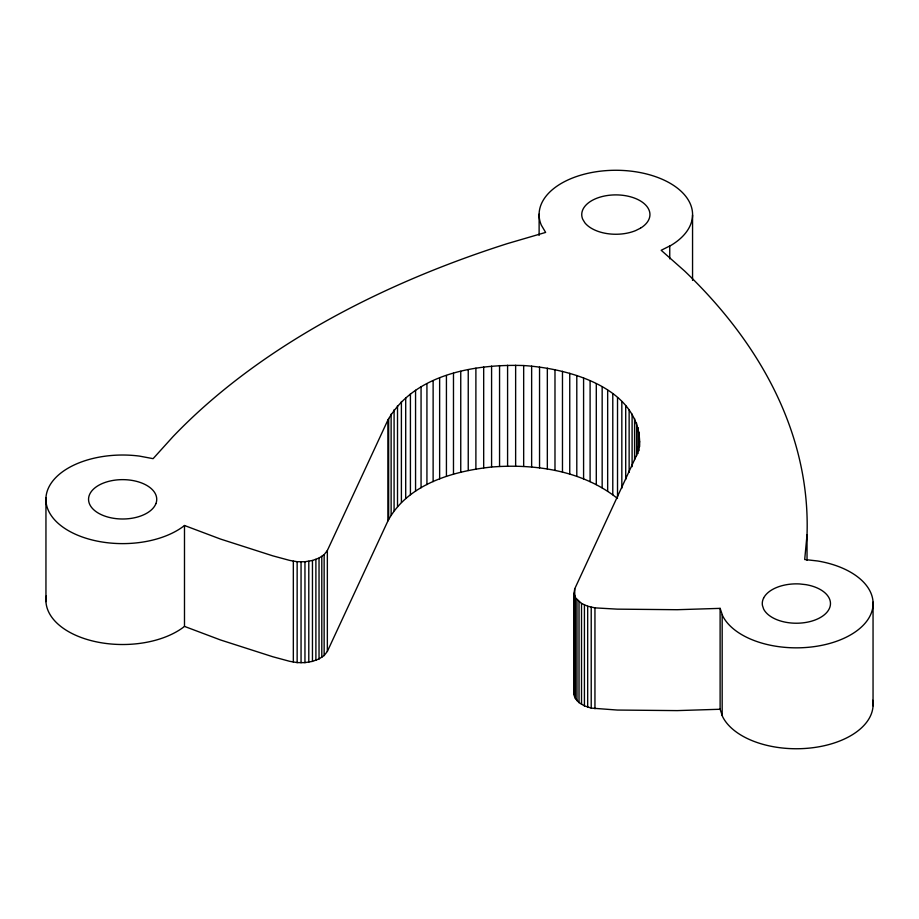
<?xml version="1.0" encoding="UTF-8"?>
<svg xmlns="http://www.w3.org/2000/svg" width="919" height="919" viewBox="0 0 919 919"><rect width="100%" height="100%" fill="white"/><g stroke="black" fill="none" stroke-linecap="round" stroke-linejoin="round"><path stroke-width="1.38" d="M639.601 446.772C642.243 388.415 569.86 368.519 523.669 365.544C474.87 363.958 414.4 373.964 387.921 420.006L327.348 550.515L324.143 554.628L319.031 558.04L312.46 560.475L304.959 561.739L297.147 561.716L289.68 560.406L272.84 555.857L220.514 539.062L184.489 525.496L183.26 526.472A76.725 44.296 0 0 1 84.973 537.914A76.725 44.296 0 0 1 51.004 483.44A76.725 44.296 0 0 1 139.378 456.088L153.105 458.661L172.99 436.651A852.752 492.331 0 0 1 507.288 243.638L545.633 232.415L541.325 225.144A76.725 44.296 0 0 1 635.695 171.784A76.725 44.296 0 0 1 671.215 245.235L661.186 250.29L684.678 271.082A852.752 492.331 0 0 1 807.031 534.732L804.699 559.522L817.772 561.004A76.725 44.296 0 0 1 850.615 634.868A76.725 44.296 0 0 1 722.679 615.902L720.117 608.367L677.177 609.711L617.315 609.148L594.949 607.873L587.678 606.218L581.52 603.45L575.432 597.706L573.973 593.272L574.743 588.792L636.58 455.273L639.601 441.465M872.751 700.278A76.725 44.296 0 0 1 810.742 747.963A76.725 44.296 0 0 1 722.679 716.809L720.117 709.261L677.177 710.605L617.315 710.054L591.216 708.101L584.427 705.872L579.016 702.61L575.432 698.612L573.973 694.178L574.743 689.687L574.743 588.792M46.249 596.052A76.725 44.296 0 0 0 94.393 641.405A76.725 44.296 0 0 0 183.26 627.367L184.489 626.402L220.514 639.969L272.84 656.763L289.68 661.312L297.147 662.61L304.959 662.633L312.46 661.381L319.031 658.946L324.143 655.534L327.348 651.422L387.921 520.912C407.703 484.06 452.768 471.229 491.585 467.024C535.134 463.624 582.52 470.539 617.522 498.489M873.05 602.152L873.05 705.838M807.031 534.732L807.031 560.314M722.173 614.754L722.173 715.66M720.117 608.367L720.117 709.261M692.558 215.035L692.558 280.41M669.744 246.062L669.744 258.848M639.096 432.183L639.096 450.666M638.085 427.576L638.085 453.549M636.58 423.016L636.58 455.709M634.581 418.524L634.581 459.73M632.1 414.101L632.1 466.68M629.136 409.782L629.136 472.32M625.713 405.578L625.713 479.477M621.83 401.511L621.83 488.207M617.522 397.594L617.522 497.076M612.789 393.837L612.789 494.732M607.666 390.253L607.666 491.16M602.163 386.865L602.163 487.771M596.293 383.694L596.293 484.589M594.949 607.873L594.949 708.779M591.216 607.195L591.216 708.101M590.101 380.73L590.101 481.636M587.678 606.218L587.678 707.125M584.427 604.966L584.427 705.872M583.588 377.996L583.588 478.902M581.52 603.45L581.52 704.356M579.016 601.715L579.016 702.61M576.799 375.515L576.799 476.41M576.983 599.785L576.983 700.68M575.432 597.706L575.432 698.612M574.421 595.523L574.421 696.418M573.973 593.272L573.973 694.178M569.746 373.275L569.746 474.17M562.474 371.299L562.474 472.194M554.984 369.587L554.984 470.482M547.333 368.151L547.333 469.058M539.545 366.991L539.545 467.897M539.12 214.104L539.12 235.425M531.641 366.13L531.641 467.024M523.669 365.544L523.669 466.45M515.639 365.257L515.639 466.151M507.587 365.257L507.587 466.151M499.557 365.544L499.557 466.45M491.585 366.13L491.585 467.024M483.681 366.991L483.681 467.897M475.893 368.151L475.893 469.058M468.242 369.587L468.242 470.482M460.752 371.299L460.752 472.194M453.481 373.275L453.481 474.17M446.427 375.515L446.427 476.41M439.638 377.996L439.638 478.902M433.125 380.73L433.125 481.636M426.933 383.694L426.933 484.589M421.063 386.865L421.063 487.771M415.56 390.253L415.56 491.16M410.425 393.837L410.425 494.732M405.704 397.594L405.704 498.489M401.396 401.511L401.396 502.417M397.513 405.578L397.513 506.484M394.09 409.782L394.09 510.688M391.126 414.101L391.126 515.008M388.645 418.524L388.645 519.419M387.921 420.006L387.921 520.912M327.348 550.515L327.348 651.422M324.143 554.628L324.143 655.534M321.799 556.443L321.799 657.349M319.031 558.04L319.031 658.946M315.895 559.395L315.895 660.301M312.46 560.475L312.46 661.381M308.795 561.268L308.795 662.162M304.959 561.739L304.959 662.633M301.053 561.888L301.053 662.783M297.147 561.716L297.147 662.61M293.333 561.21L293.333 662.117M184.489 525.496L184.489 626.402M45.95 497.926L45.95 601.612M155.908 503.612L155.38 504.807A34.095 19.678 0 0 1 113.818 518.327A34.095 19.678 0 0 1 89.534 494.629A34.095 19.678 0 0 1 130.073 480.109L132.152 480.419A34.095 19.678 0 0 1 155.908 503.612M763.62 598.051L763.092 599.245A34.095 19.678 0 0 0 762.425 605.391L763.62 609.033A34.095 19.678 0 0 0 820.472 617.465A34.095 19.678 0 0 0 805.871 584.645L799.576 583.944A34.095 19.678 0 0 0 788.927 584.335L786.848 584.645A34.095 19.678 0 0 0 763.62 598.051M640.44 228.199L635.592 230.612A34.095 19.678 0 0 1 626.034 233.357L623.967 233.69A34.095 19.678 0 0 1 592.238 228.774L590.745 227.901A34.095 19.678 0 0 1 584.84 222.766L582.726 219.262A34.095 19.678 0 0 1 624.667 195.563A34.095 19.678 0 0 1 640.44 228.199"/></g></svg>
